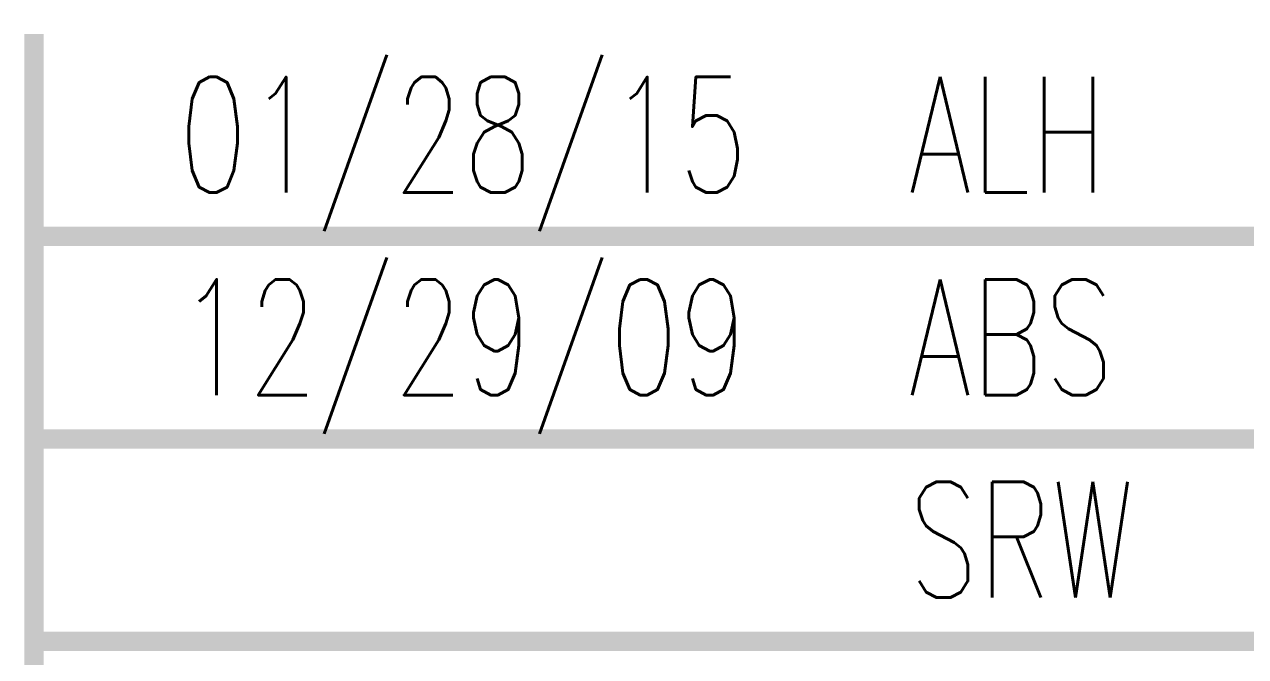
# Model space of a CAD drawing. Extents: x -1944 to 3278, y -2 to 3003.
# Drawn here: x -2 to 251.2, y 122.8 to 253.9 of the extents above; entities that cross this region are included whole.
import ezdxf
from ezdxf.enums import TextEntityAlignment as Align

# ---------------------------------------------------------------- set-up
doc = ezdxf.new("R2010")
doc.units = 0
doc.header["$MEASUREMENT"] = 0
doc.layers.get('0').update_dxf_attribs({"linetype": 'CONTINUOUS'})
doc.layers.add('A-ANNO-REVS', color=1, linetype='CONTINUOUS')
doc.styles.add('REVS', font='romans.shx', dxfattribs={"width": 0.7})

# ---------------------------------------------------------------- blocks, each defined once
blk = doc.blocks.new('14_revision')
at = {"const_width": 4}
blk.add_lwpolyline([(960, 41.98), (960, 0), (0, 0), (0, 41.98)], dxfattribs=at)
at = {"style": 'REVS', "width": 0.7}
for tag, p in [('REVDATE', (29.92, 21.09)), ('REVINITIALS', (181.36, 21.09)), ('REVREASON', (254.36, 21.09))]:
    blk.add_attdef(tag, text='', height=24, dxfattribs=at).set_placement(p, align=Align.MIDDLE_LEFT)
blk = doc.blocks.new('SREV_UPDATE')
at = {"layer": 'A-ANNO-REVS'}
ref = blk.add_blockref('14_revision', (0, 0), dxfattribs=at)
ref.add_attrib('REVINITIALS', 'SRW', dxfattribs={"layer": '0', "height": 24, "style": 'REVS', "width": 0.7}).set_placement((181.36, 21.09), align=Align.MIDDLE_LEFT)

msp = doc.modelspace()

# ---------------------------------------------------------------- block references
at = {"layer": 'A-ANNO-REVS'}
ref = msp.add_blockref('14_revision', (0, 209.92), dxfattribs=at)
ref.add_attrib('REVINITIALS', 'ALH', dxfattribs={"layer": '0', "height": 24, "style": 'REVS', "width": 0.7}).set_placement((181.36, 231.01), align=Align.MIDDLE_LEFT)
ref.add_attrib('REVDATE', '01/28/15', dxfattribs={"layer": '0', "height": 24, "style": 'REVS', "width": 0.7}).set_placement((29.92, 231.01), align=Align.MIDDLE_LEFT)
ref = msp.add_blockref('14_revision', (0, 167.93), dxfattribs=at)
ref.add_attrib('REVINITIALS', 'ABS', dxfattribs={"layer": '0', "height": 24, "style": 'REVS', "width": 0.7}).set_placement((181.36, 189.02), align=Align.MIDDLE_LEFT)
ref.add_attrib('REVDATE', '12/29/09', dxfattribs={"layer": '0', "height": 24, "style": 'REVS', "width": 0.7}).set_placement((29.92, 189.02), align=Align.MIDDLE_LEFT)
for name, p in [('SREV_UPDATE', (0, 125.95)), ('14_revision', (0, 83.97))]:
    msp.add_blockref(name, p, dxfattribs=at)

doc.saveas('drawing.dxf')
